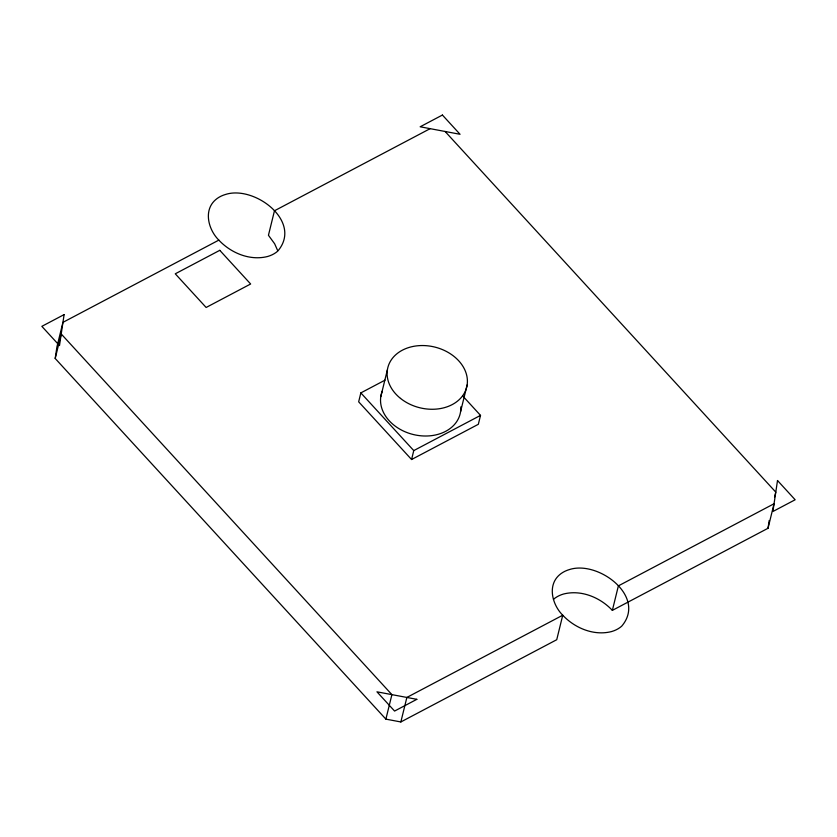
<?xml version="1.0" encoding="UTF-8"?>
<svg xmlns="http://www.w3.org/2000/svg" width="837" height="837" viewBox="0 0 837 837"><rect width="100%" height="100%" fill="white"/><g stroke="black" fill="none" stroke-linecap="round" stroke-linejoin="round"><path stroke-width="1.26" d="M400.85 721.954L406.866 697.441L562.746 615.216C574.873 628.137 593.872 636.078 611.512 631.579A30.059 23.133 13.8 0 0 621.64 626.243C646.938 596.739 598.518 560.267 569.61 569.505A30.059 23.133 13.8 0 0 559.493 574.841C547.063 585.586 552.42 604.984 562.746 615.216L556.731 639.719L400.85 721.954L385.888 719.14L55.2 358.477L56.926 346.863L62.953 322.35L218.834 240.125C230.96 253.056 249.96 260.987 267.599 256.499A30.059 23.133 13.8 0 0 277.727 251.152C303.015 221.659 254.594 185.176 225.697 194.414A30.059 23.133 13.8 0 0 215.569 199.75C203.14 210.505 208.497 229.893 218.834 240.125M553.466 599.344A30.059 23.133 13.8 0 1 563.594 594.008C581.234 589.52 600.234 597.451 612.36 610.372L768.031 528.262L769.182 520.52M55.2 358.477L61.216 333.973L391.904 694.637L385.888 719.14M385.02 380.144L360.852 392.898L358.665 401.812L411.574 459.513L478.335 424.296L480.522 415.382L462.892 396.152M380.804 396.644L387.364 369.912M411.574 459.513L413.76 450.599L480.522 415.382M460.58 411.637L467.151 384.905M612.36 610.372L618.386 585.869L774.047 503.748L768.031 528.262M774.581 497.042L775.784 492.135L445.096 131.472M430.134 128.657L274.463 210.778L268.447 235.281L274.651 243.787L277.486 250.179M360.852 392.898L413.76 450.599M460.821 406.866A40.626 31.262 13.8 0 1 415.455 434.999A40.626 31.262 13.8 0 1 382.3 391.13M64.104 314.607L59.49 345.587L41.85 326.346L64.104 314.607M777.51 480.522L772.896 511.501L795.15 499.762L777.51 480.522M442.417 115.046L420.164 126.785L460.047 134.286L442.417 115.046M219.775 250.326L175.268 273.804L206.132 307.472L250.64 283.994L219.775 250.326M416.836 699.324L394.583 711.063L376.953 691.822L416.836 699.324M400.515 398.412A40.626 31.262 13.8 0 0 466.565 387.657A40.626 31.262 13.8 0 0 414.681 346.152A40.626 31.262 13.8 0 0 400.515 398.412"/></g></svg>
